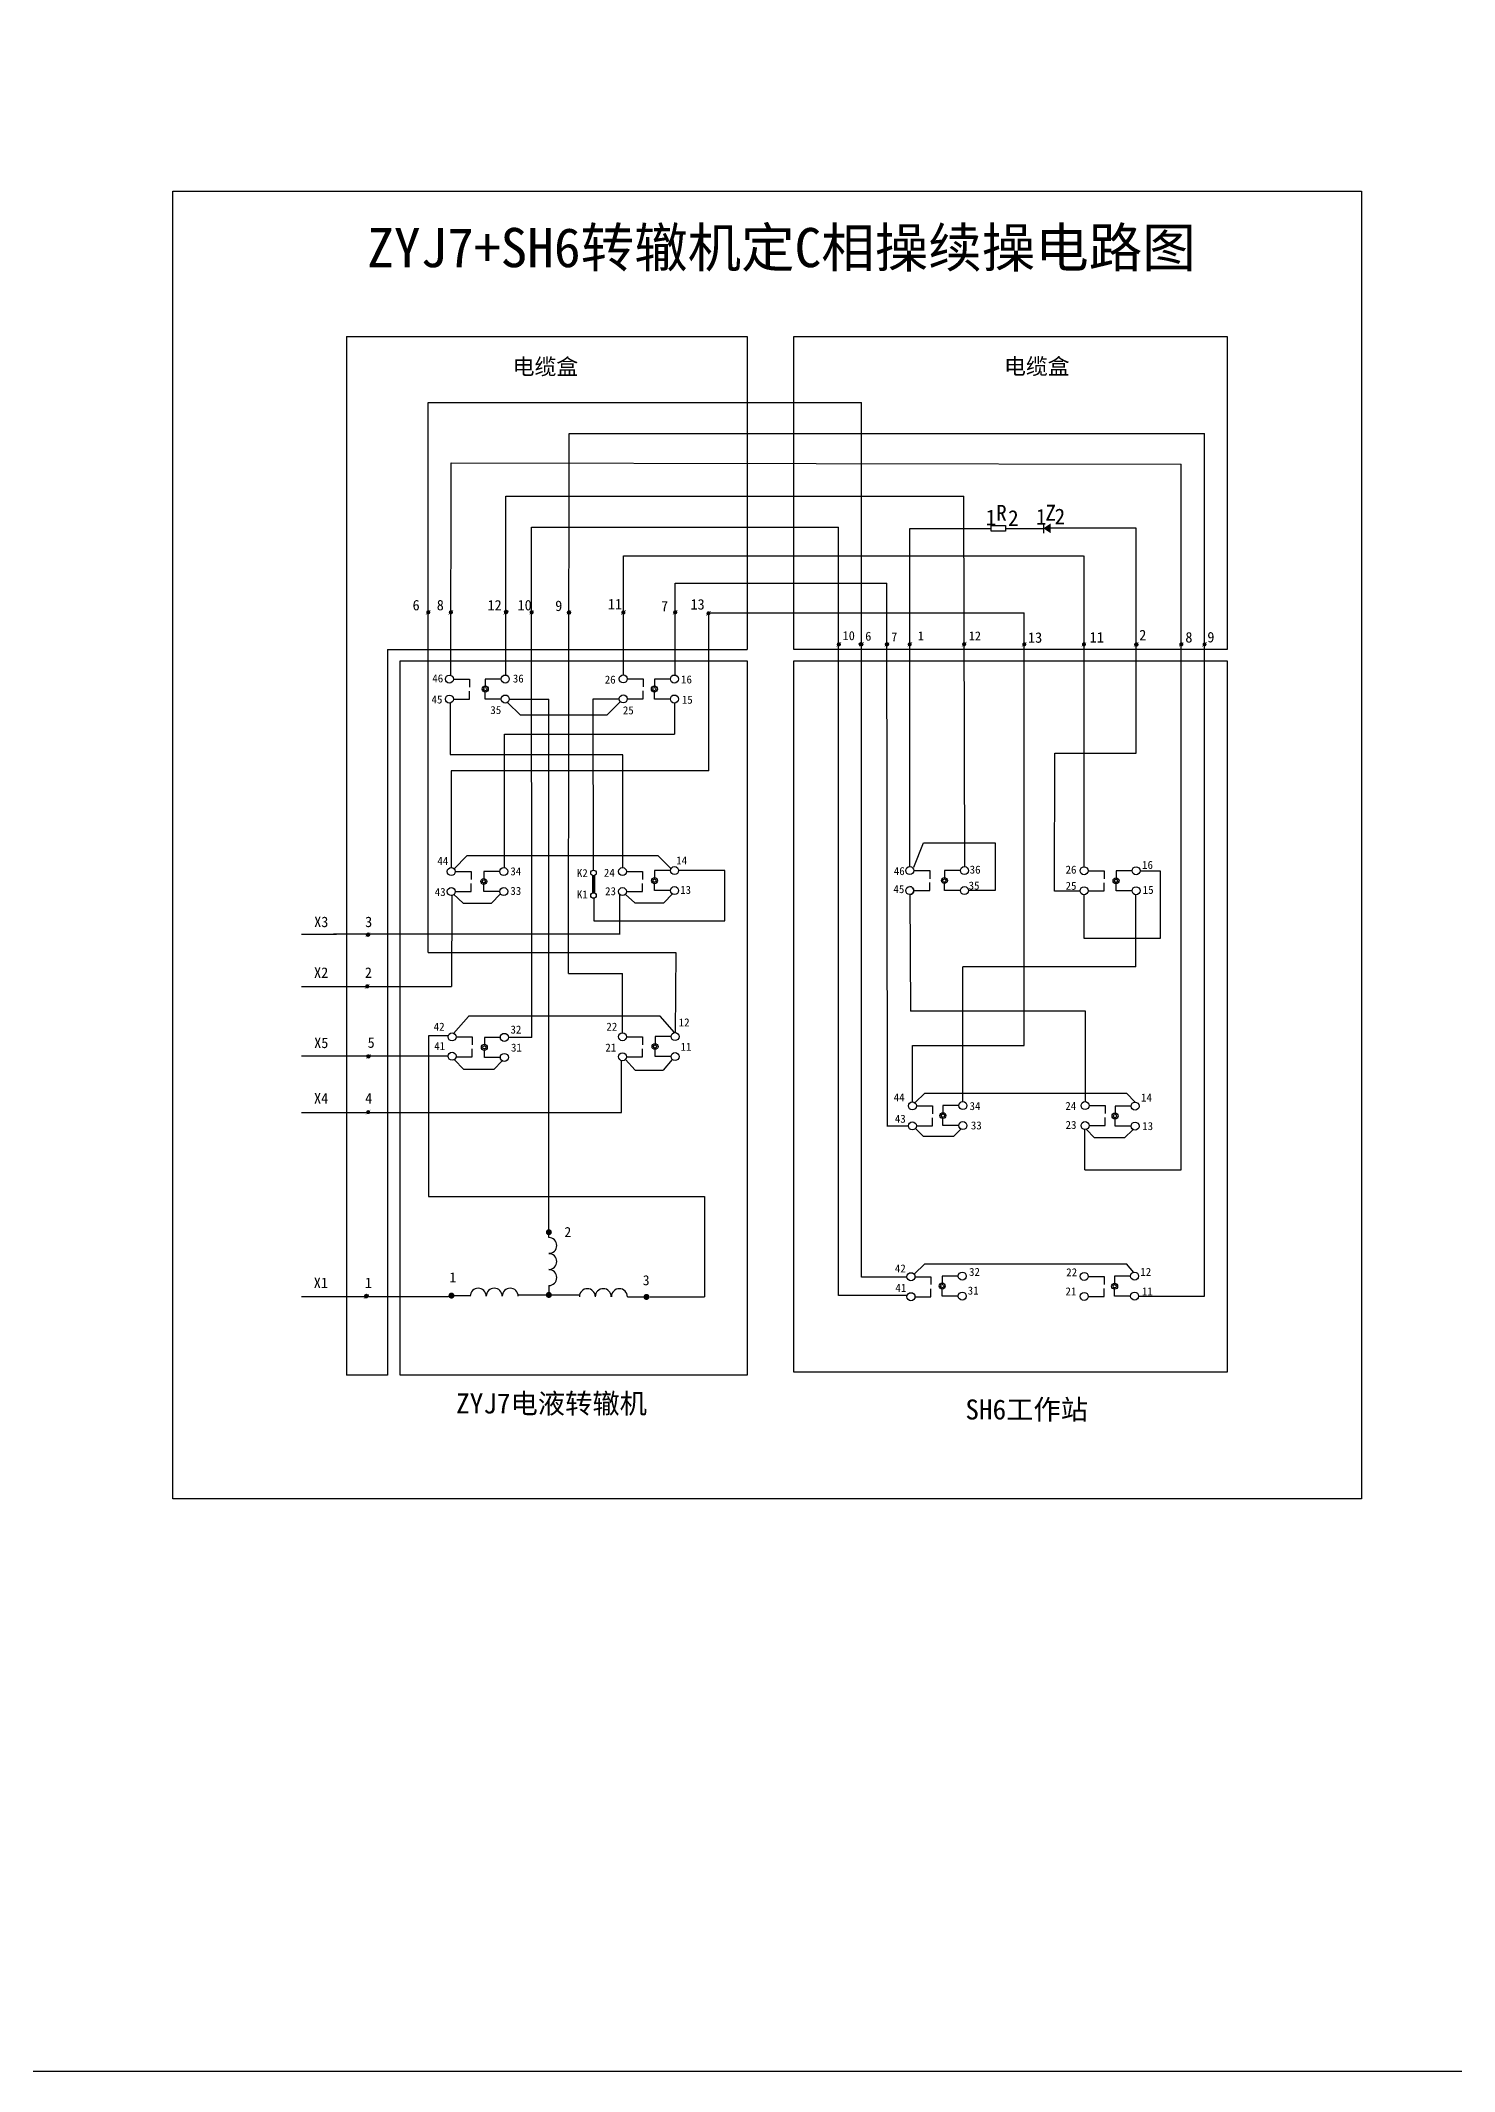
# Model space of a CAD drawing. Header units: millimetres. Extents: x 683 to 10813, y 550 to 4251.
# Drawn here: x 4080 to 5162, y 550 to 2103 of the extents above; entities that cross this region are included whole.
import ezdxf
from ezdxf.enums import TextEntityAlignment as Align

# ---------------------------------------------------------------- set-up
doc = ezdxf.new("R2010")
doc.units = ezdxf.units.MM
doc.styles.add('宋体', font='SimSun.ttf')

# ---------------------------------------------------------------- blocks, each defined once
blk = doc.blocks.new('R')
blk.add_lwpolyline([(8, -1.6), (0, -1.6), (0, 1.6), (8, 1.6)], close=True)

msp = doc.modelspace()

# ---------------------------------------------------------------- hatches: boundary and pattern name
msp.add_hatch(color=256).paths.add_polyline_path([(4847.2, 1729.9), (4852.7, 1733.6), (4852.7, 1726.2)])
msp.add_hatch(color=256).paths.add_polyline_path([(4847.2, 1729.9), (4852.7, 1733.6), (4852.7, 1726.2)])

# ---------------------------------------------------------------- linework, layer by layer
for p, q in [((4314, 1876.5), (4314, 1082.5)), ((4314, 1876.5), (4620.6, 1876.5)), ((4620.6, 1876.5), (4620.6, 1637.3)), ((4376.6, 1826.2), (4708, 1826.2)), ((4484, 1389.4), (4484.5, 1802.3)), ((4484, 1389.4), (4484.5, 1802.3)), ((4484.5, 1802.3), (4970.5, 1802.3)), ((4484.5, 1802.3), (4970.5, 1802.3)), ((4970.5, 1142.8), (4970.5, 1802.3)), ((4393.8, 1617.5), (4394, 1780)), ((4393.8, 1617.5), (4394, 1780)), ((4394, 1780), (4952.7, 1779.1)), ((4394, 1780), (4952.7, 1779.1)), ((4952.7, 1301.2), (4952.7, 1779.1)), ((4952.7, 1239.3), (4952.7, 1779.1)), ((4436, 1617.6), (4436, 1754.4)), ((4436, 1754.4), (4786.3, 1754.4)), ((4787, 1471.3), (4786.3, 1754.4)), ((4787, 1471.3), (4786.3, 1754.4)), ((4455.8, 1340.6), (4455.6, 1730.7)), ((4455.6, 1730.7), (4690.4, 1730.7)), ((4744.9, 1729.9), (4807.3, 1729.9)), ((4745, 1471.2), (4744.9, 1729.9)), ((4745, 1471.2), (4744.9, 1729.9)), ((4818.3, 1729.9), (4821.9, 1729.9)), ((4818.3, 1729.9), (4821.9, 1729.9)), ((4821.9, 1729.9), (4847.1, 1729.9)), ((4821.9, 1729.9), (4847.2, 1729.9)), ((4847.2, 1733.6), (4847.2, 1726.2)), ((4847.2, 1733.6), (4847.2, 1726.2)), ((4918.2, 1730), (4852.7, 1730)), ((4918.2, 1730), (4852.7, 1730)), ((4918.2, 1558.1), (4918.2, 1730)), ((4525.9, 1618), (4525.9, 1708.8)), ((4525.9, 1708.8), (4877.8, 1708.8)), ((4525.9, 1618), (4525.9, 1708.8)), ((4525.9, 1708.8), (4877.8, 1708.8)), ((4878.2, 1708.8), (4878.2, 1471.1)), ((4878.2, 1708.8), (4878.2, 1471.1)), ((4565.4, 1618), (4565.5, 1688)), ((4565.4, 1618), (4565.5, 1687.5)), ((4565.5, 1688), (4727.5, 1687.9)), ((4727.9, 1272.9), (4727.5, 1687.9)), ((4591.2, 1544.5), (4591.2, 1665.2)), ((4592.4, 1665.2), (4832.5, 1665.2)), ((4592.4, 1665.2), (4832.5, 1665.2)), ((4832.5, 1334.5), (4832.5, 1665.2)), ((4345.5, 1637.3), (4345.5, 1082.5)), ((4345.5, 1637.3), (4620.6, 1637.3)), ((4395.9, 1614.6), (4408.1, 1614.6)), ((4395.9, 1614.6), (4408.1, 1614.6)), ((4408.1, 1614.6), (4408.1, 1608.5)), ((4408.1, 1614.6), (4408.1, 1608.5)), ((4408.1, 1599.3), (4408.1, 1605.4)), ((4408.1, 1599.3), (4408.1, 1605.4)), ((4432.4, 1614.7), (4420.2, 1614.7)), ((4420.2, 1614.7), (4420.2, 1608.6)), ((4432.4, 1614.7), (4420.2, 1614.7)), ((4420.2, 1614.7), (4420.2, 1608.6)), ((4420.2, 1599.4), (4420.2, 1605.5)), ((4420.2, 1599.4), (4420.2, 1605.5)), ((4432.4, 1599.4), (4420.2, 1599.4)), ((4432.4, 1599.4), (4420.2, 1599.4)), ((4438.6, 1599.4), (4468.8, 1599.4)), ((4438.6, 1599.4), (4468.8, 1599.4)), ((4468.8, 1194), (4468.8, 1599.4)), ((4468.8, 1194), (4468.8, 1599.4)), ((4528.9, 1614.8), (4541.1, 1614.8)), ((4528.9, 1614.8), (4541.1, 1614.8)), ((4528.9, 1599.5), (4541.1, 1599.5)), ((4528.9, 1599.5), (4541.1, 1599.5)), ((4541.1, 1614.8), (4541.1, 1608.7)), ((4541.1, 1614.8), (4541.1, 1608.7)), ((4541.1, 1599.5), (4541.1, 1605.6)), ((4541.1, 1599.5), (4541.1, 1605.6)), ((4561.8, 1614.7), (4549.6, 1614.7)), ((4549.6, 1614.7), (4549.6, 1608.6)), ((4561.8, 1614.7), (4549.6, 1614.7)), ((4549.6, 1614.7), (4549.6, 1608.6)), ((4549.6, 1599.4), (4549.6, 1605.5)), ((4549.6, 1599.4), (4549.6, 1605.5)), ((4561.8, 1599.4), (4549.6, 1599.4)), ((4561.8, 1599.4), (4549.6, 1599.4)), ((4393.3, 1596.2), (4393.3, 1557.1)), ((4393.3, 1596.2), (4393.3, 1557.1)), ((4395.9, 1599.3), (4408.1, 1599.3)), ((4395.9, 1599.3), (4408.1, 1599.3)), ((4437.6, 1596.6), (4446.9, 1587.3)), ((4437.6, 1596.6), (4446.9, 1587.3)), ((4446.9, 1587.3), (4513.5, 1587.3)), ((4446.9, 1587.3), (4513.5, 1587.3)), ((4522.7, 1599.3), (4502.6, 1599.3)), ((4522.7, 1599.3), (4502.6, 1599.3)), ((4502.6, 1599.3), (4502.7, 1468.5)), ((4523.7, 1597.5), (4513.5, 1587.3)), ((4523.7, 1597.5), (4513.5, 1587.3)), ((4565, 1596.2), (4565, 1572.4)), ((4565, 1596.2), (4565, 1572.4)), ((4434.9, 1470.9), (4434.9, 1572.4)), ((4435, 1572.4), (4565, 1572.4)), ((4393.3, 1557.1), (4525.4, 1557.1)), ((4393.3, 1557.1), (4525.4, 1557.1)), ((4525.5, 1470.9), (4525.5, 1556.6)), ((4525.5, 1470.9), (4525.5, 1556.6)), ((4855.8, 1452.6), (4855.9, 1558.1)), ((4855.9, 1558.1), (4918.2, 1558.1)), ((4591.2, 1544.5), (4394.2, 1544.5)), ((4394.2, 1544.5), (4394.2, 1470.6)), ((4396.3, 1469.6), (4406.2, 1479.4)), ((4396.3, 1469.6), (4406.2, 1479.4)), ((4552.6, 1479.4), (4406.2, 1479.4)), ((4552.6, 1479.4), (4406.2, 1479.4)), ((4562.3, 1469.7), (4552.6, 1479.4)), ((4562.3, 1469.7), (4552.6, 1479.4)), ((4748.1, 1470.7), (4755.4, 1489.5)), ((4755.4, 1489.5), (4810.3, 1489.5)), ((4810.3, 1489.5), (4810.3, 1452.9)), ((4397.3, 1467.5), (4409.5, 1467.5)), ((4397.3, 1467.5), (4409.5, 1467.5)), ((4409.5, 1467.5), (4409.5, 1461.4)), ((4409.5, 1467.5), (4409.5, 1461.4)), ((4431.4, 1467.5), (4419.1, 1467.5)), ((4419.1, 1467.5), (4419.1, 1461.4)), ((4431.4, 1467.5), (4419.1, 1467.5)), ((4419.1, 1467.5), (4419.1, 1461.4)), ((4502.3, 1464.6), (4502.3, 1451)), ((4502.3, 1464.6), (4502.3, 1451)), ((4503, 1464.3), (4503, 1451.3)), ((4503, 1464.3), (4503, 1451.3)), ((4503.7, 1464.5), (4503.7, 1451)), ((4503.7, 1464.5), (4503.7, 1451)), ((4528.3, 1467.5), (4540.5, 1467.5)), ((4528.3, 1467.5), (4540.5, 1467.5)), ((4540.5, 1467.5), (4540.5, 1461.4)), ((4540.5, 1467.5), (4540.5, 1461.4)), ((4549.7, 1468.2), (4549.7, 1462)), ((4562, 1468.2), (4549.7, 1468.2)), ((4549.7, 1468.2), (4549.7, 1462)), ((4562, 1468.2), (4549.7, 1468.2)), ((4603.4, 1468.2), (4568.1, 1468.2)), ((4603.4, 1429.9), (4603.4, 1468.2)), ((4748.1, 1468.2), (4760.3, 1468.2)), ((4748.1, 1468.2), (4760.3, 1468.2)), ((4760.3, 1468.2), (4760.3, 1462)), ((4760.3, 1468.2), (4760.3, 1462)), ((4783.7, 1468.2), (4771.5, 1468.2)), ((4771.5, 1468.2), (4771.5, 1462.1)), ((4783.7, 1468.2), (4771.5, 1468.2)), ((4771.5, 1468.2), (4771.5, 1462.1)), ((4881.4, 1468.1), (4893.6, 1468.1)), ((4881.4, 1468.1), (4893.6, 1468.1)), ((4893.6, 1468.1), (4893.6, 1462)), ((4893.6, 1468.1), (4893.6, 1462)), ((4902.8, 1468.1), (4902.8, 1462)), ((4915.1, 1468.1), (4902.8, 1468.1)), ((4902.8, 1468.1), (4902.8, 1462)), ((4915.1, 1468.1), (4902.8, 1468.1)), ((4921.2, 1468.1), (4936.6, 1468.1)), ((4936.6, 1468.1), (4936.6, 1416.4)), ((4394.6, 1449.2), (4394.3, 1379.7)), ((4396, 1450.3), (4403.4, 1443.2)), ((4397.3, 1452.2), (4409.5, 1452.2)), ((4397.3, 1452.2), (4409.5, 1452.2)), ((4409.5, 1452.2), (4409.5, 1458.3)), ((4409.5, 1452.2), (4409.5, 1458.3)), ((4419.1, 1452.2), (4419.1, 1458.4)), ((4431.4, 1452.2), (4419.1, 1452.2)), ((4431.6, 1450.3), (4424.9, 1443.2)), ((4503.2, 1447.1), (4503.2, 1429.9)), ((4503.2, 1447.1), (4503.2, 1429.9)), ((4523, 1449.4), (4523, 1419.4)), ((4523, 1449.4), (4523, 1419.4)), ((4527.5, 1449.9), (4534.6, 1443.6)), ((4527.5, 1449.9), (4534.6, 1443.6)), ((4528.3, 1452.2), (4540.5, 1452.2)), ((4528.3, 1452.2), (4540.5, 1452.2)), ((4540.5, 1452.2), (4540.5, 1458.3)), ((4540.5, 1452.2), (4540.5, 1458.3)), ((4549.7, 1452.9), (4549.7, 1459)), ((4549.7, 1452.9), (4549.7, 1459)), ((4562, 1452.9), (4549.7, 1452.9)), ((4562, 1452.9), (4549.7, 1452.9)), ((4563.5, 1450.4), (4556.8, 1443.6)), ((4563.5, 1450.4), (4556.8, 1443.6)), ((4745, 1449.7), (4745.4, 1360.8)), ((4748.1, 1452.9), (4760.3, 1452.9)), ((4748.1, 1452.9), (4760.3, 1452.9)), ((4760.3, 1452.9), (4760.3, 1459)), ((4760.3, 1452.9), (4760.3, 1459)), ((4771.5, 1452.9), (4771.5, 1459)), ((4771.5, 1452.9), (4771.5, 1459)), ((4783.7, 1452.9), (4771.5, 1452.9)), ((4783.7, 1452.9), (4771.5, 1452.9)), ((4810.3, 1452.9), (4789.8, 1452.9)), ((4875.2, 1452.6), (4855.7, 1452.6)), ((4855.7, 1452.6), (4855.7, 1452.6)), ((4875.2, 1452.6), (4855.7, 1452.6)), ((4855.7, 1452.6), (4855.7, 1452.6)), ((4878.3, 1416.4), (4878.3, 1449.7)), ((4881.4, 1452.8), (4893.6, 1452.8)), ((4881.4, 1452.8), (4893.6, 1452.8)), ((4893.6, 1452.8), (4893.6, 1458.9)), ((4893.6, 1452.8), (4893.6, 1458.9)), ((4902.8, 1452.8), (4902.8, 1458.9)), ((4902.8, 1452.8), (4902.8, 1458.9)), ((4915.1, 1452.8), (4902.8, 1452.8)), ((4915.1, 1452.8), (4902.8, 1452.8)), ((4917.8, 1434.5), (4917.8, 1449.6)), ((4917.8, 1394.7), (4917.8, 1449.6)), ((4403.4, 1443.2), (4424.9, 1443.2)), ((4503.2, 1429.9), (4603.4, 1429.9)), ((4534.6, 1443.6), (4556.8, 1443.6)), ((4534.6, 1443.6), (4556.8, 1443.6)), ((4279.7, 1419.5), (4306.4, 1419.5)), ((4279.7, 1419.5), (4306.4, 1419.5)), ((4523.2, 1419.5), (4304, 1419.5)), ((4523.2, 1419.5), (4304, 1419.5)), ((4936.6, 1416.4), (4878.3, 1416.4)), ((4483.9, 1389.4), (4525.3, 1389.4)), ((4483.9, 1389.4), (4525.3, 1389.4)), ((4525.2, 1344.2), (4525.2, 1389.4)), ((4525.2, 1344.2), (4525.2, 1389.4)), ((4917.8, 1394.7), (4785.6, 1394.7)), ((4785.6, 1333.6), (4785.6, 1394.7)), ((4785.6, 1291.6), (4785.6, 1394.7)), ((4785.6, 1333.6), (4785.6, 1383.2)), ((4917.8, 1394.7), (4790.7, 1394.7)), ((4279.7, 1379.7), (4394.3, 1379.7)), ((4396, 1343.6), (4407.5, 1356.7)), ((4554.1, 1356.9), (4407.5, 1356.9)), ((4565, 1344.4), (4554.1, 1356.9)), ((4879.3, 1360.8), (4745.4, 1360.8)), ((4879.2, 1360.8), (4879.1, 1291.5)), ((4392.1, 1341.8), (4376.8, 1341.8)), ((4397.9, 1341), (4410.1, 1341)), ((4397.9, 1341), (4410.1, 1341)), ((4410.1, 1341), (4410.1, 1334.9)), ((4410.1, 1341), (4410.1, 1334.9)), ((4431.8, 1340.7), (4419.5, 1340.7)), ((4419.5, 1340.7), (4419.5, 1334.6)), ((4528.3, 1341.2), (4540.5, 1341.2)), ((4528.3, 1341.2), (4540.5, 1341.2)), ((4540.5, 1341.2), (4540.5, 1335)), ((4540.5, 1341.2), (4540.5, 1335)), ((4550.1, 1341.3), (4550.1, 1335.2)), ((4562.3, 1341.3), (4550.1, 1341.3)), ((4550.1, 1341.3), (4550.1, 1335.2)), ((4562.3, 1341.3), (4550.1, 1341.3)), ((4391.8, 1326.3), (4279.7, 1326.4)), ((4396.5, 1323.7), (4403.7, 1316.2)), ((4397.9, 1325.7), (4410.1, 1325.7)), ((4397.9, 1325.7), (4410.1, 1325.7)), ((4410.1, 1325.7), (4410.1, 1331.8)), ((4410.1, 1325.7), (4410.1, 1331.8)), ((4419.5, 1325.4), (4419.5, 1331.5)), ((4431.8, 1325.4), (4419.5, 1325.4)), ((4433.2, 1322.8), (4426.7, 1316.2)), ((4524.4, 1283.3), (4524.4, 1323)), ((4524.4, 1283.3), (4524.4, 1323)), ((4527.4, 1323.7), (4534.9, 1315.5)), ((4527.4, 1323.7), (4534.9, 1315.5)), ((4528.3, 1325.9), (4540.5, 1325.9)), ((4528.3, 1325.9), (4540.5, 1325.9)), ((4540.5, 1325.9), (4540.5, 1332)), ((4540.5, 1325.9), (4540.5, 1332)), ((4550.1, 1326), (4550.1, 1332.2)), ((4550.1, 1326), (4550.1, 1332.2)), ((4562.3, 1326), (4550.1, 1326)), ((4562.3, 1326), (4550.1, 1326)), ((4563.3, 1323.8), (4556.4, 1315.5)), ((4563.3, 1323.8), (4556.4, 1315.5)), ((4747, 1291.4), (4747, 1334.5)), ((4747, 1334.5), (4832.5, 1334.5)), ((4426.7, 1316.2), (4403.7, 1316.2)), ((4534.9, 1315.5), (4556.4, 1315.5)), ((4534.9, 1315.5), (4556.4, 1315.5)), ((4747, 1291.4), (4747, 1309.5)), ((4749, 1290.9), (4756.5, 1298)), ((4749, 1290.9), (4756.5, 1298)), ((4756.5, 1298), (4910.8, 1298)), ((4756.5, 1298), (4910.8, 1298)), ((4917.3, 1291.2), (4910.8, 1298)), ((4917.3, 1291.2), (4910.8, 1298)), ((4279.7, 1283.3), (4524.4, 1283.3)), ((4279.7, 1283.3), (4524.4, 1283.3)), ((4750.1, 1288.3), (4762.3, 1288.3)), ((4750.1, 1288.3), (4762.3, 1288.3)), ((4762.3, 1288.3), (4762.3, 1282.2)), ((4762.3, 1288.3), (4762.3, 1282.2)), ((4762.3, 1273), (4762.3, 1279.2)), ((4762.3, 1273), (4762.3, 1279.2)), ((4782.6, 1288.5), (4770.3, 1288.5)), ((4770.3, 1288.5), (4770.3, 1282.4)), ((4782.6, 1288.5), (4770.3, 1288.5)), ((4770.3, 1288.5), (4770.3, 1282.4)), ((4770.3, 1273.2), (4770.3, 1279.3)), ((4770.3, 1273.2), (4770.3, 1279.3)), ((4882.1, 1288.5), (4894.4, 1288.5)), ((4882.1, 1288.5), (4894.4, 1288.5)), ((4894.4, 1288.5), (4894.4, 1282.4)), ((4894.4, 1288.5), (4894.4, 1282.4)), ((4894.4, 1273.2), (4894.4, 1279.3)), ((4894.4, 1273.2), (4894.4, 1279.3)), ((4902, 1288.1), (4902, 1282)), ((4914.3, 1288.1), (4902, 1288.1)), ((4902, 1288.1), (4902, 1282)), ((4914.3, 1288.1), (4902, 1288.1)), ((4902, 1272.8), (4902, 1278.9)), ((4902, 1272.8), (4902, 1278.9)), ((4744, 1272.9), (4727.5, 1272.9)), ((4744, 1272.9), (4727.5, 1272.9)), ((4749.3, 1271), (4755.4, 1264.9)), ((4749.3, 1271), (4755.4, 1264.9)), ((4750.1, 1273), (4762.3, 1273)), ((4750.1, 1273), (4762.3, 1273)), ((4778.4, 1264.9), (4755.4, 1264.9)), ((4778.4, 1264.9), (4755.4, 1264.9)), ((4782.6, 1273.2), (4770.3, 1273.2)), ((4782.6, 1273.2), (4770.3, 1273.2)), ((4784, 1270.6), (4778.4, 1264.9)), ((4784, 1270.6), (4778.4, 1264.9)), ((4879, 1259.1), (4879, 1270.2)), ((4879, 1239.3), (4879, 1270.2)), ((4879.9, 1270.5), (4886.2, 1263.8)), ((4879.9, 1270.5), (4886.2, 1263.8)), ((4882.1, 1273.2), (4894.4, 1273.2)), ((4882.1, 1273.2), (4894.4, 1273.2)), ((4909.2, 1263.8), (4886.2, 1263.8)), ((4909.2, 1263.8), (4886.2, 1263.8)), ((4914.3, 1272.8), (4902, 1272.8)), ((4914.3, 1272.8), (4902, 1272.8)), ((4915.5, 1270.1), (4909.2, 1263.8)), ((4915.5, 1270.1), (4909.2, 1263.8)), ((4909.2, 1263.8), (4909.2, 1263.8)), ((4909.2, 1263.8), (4909.2, 1263.8)), ((4879, 1239.3), (4952.7, 1239.3)), ((4588, 1210.8), (4588, 1142.4)), ((4468.8, 1187.6), (4468.8, 1189.5)), ((4468.8, 1187.6), (4468.8, 1189.5)), ((4748.3, 1159.7), (4756.5, 1167.4)), ((4748.3, 1159.7), (4756.5, 1167.4)), ((4756.5, 1167.4), (4910.8, 1167.4)), ((4756.5, 1167.4), (4910.8, 1167.4)), ((4916.5, 1161), (4910.8, 1167.4)), ((4916.5, 1161), (4910.8, 1167.4)), ((4468.8, 1150.9), (4468.8, 1145.4)), ((4468.8, 1150.9), (4468.8, 1145.4)), ((4742.9, 1157.4), (4708, 1157.4)), ((4748.9, 1157.7), (4761.2, 1157.7)), ((4761.2, 1157.7), (4761.2, 1151.6)), ((4782, 1158.1), (4769.8, 1158.1)), ((4769.8, 1158.1), (4769.8, 1152)), ((4782, 1158.1), (4769.8, 1158.1)), ((4769.8, 1158.1), (4769.8, 1152)), ((4881.5, 1157.9), (4893.7, 1157.9)), ((4881.5, 1157.9), (4893.7, 1157.9)), ((4893.7, 1157.9), (4893.7, 1151.8)), ((4893.7, 1157.9), (4893.7, 1151.8)), ((4901.7, 1158.1), (4901.7, 1151.9)), ((4914, 1158.1), (4901.7, 1158.1)), ((4901.7, 1158.1), (4901.7, 1151.9)), ((4914, 1158.1), (4901.7, 1158.1)), ((4279.7, 1142.6), (4392.2, 1142.6)), ((4279.7, 1142.6), (4392.2, 1142.6)), ((4408.4, 1143), (4396.1, 1143)), ((4408.4, 1143), (4396.1, 1143)), ((4445.5, 1143.7), (4492.6, 1143.8)), ((4528.9, 1142.4), (4541.3, 1142.4)), ((4546.1, 1142.4), (4588, 1142.4)), ((4743.2, 1143.2), (4690.4, 1143.2)), ((4743.2, 1143.2), (4743.2, 1143.2)), ((4743.2, 1143.2), (4743.2, 1143.2)), ((4748.9, 1142.4), (4761.2, 1142.4)), ((4761.2, 1142.4), (4761.2, 1148.5)), ((4769.8, 1142.8), (4769.8, 1148.9)), ((4769.8, 1142.8), (4769.8, 1148.9)), ((4782, 1142.8), (4769.8, 1142.8)), ((4782, 1142.8), (4769.8, 1142.8)), ((4878.2, 1139.7), (4878.2, 1139.5)), ((4878.2, 1139.7), (4878.2, 1139.5)), ((4881.5, 1142.6), (4893.7, 1142.6)), ((4881.5, 1142.6), (4893.7, 1142.6)), ((4893.7, 1142.6), (4893.7, 1148.7)), ((4893.7, 1142.6), (4893.7, 1148.7)), ((4901.7, 1142.8), (4901.7, 1148.9)), ((4901.7, 1142.8), (4901.7, 1148.9)), ((4914, 1142.8), (4901.7, 1142.8)), ((4914, 1142.8), (4901.7, 1142.8)), ((4920.1, 1142.8), (4970.5, 1142.8)), ((4345.5, 1082.5), (4314, 1082.5)), ((4345.5, 1082.5), (4314, 1082.5))]:
    msp.add_line(p, q)
at = {"color": 1}
for p, q in [((4376.6, 1405.7), (4376.6, 1826.2)), ((4376.6, 1826.2), (4708, 1826.2)), ((4708, 1157.4), (4708, 1826.2)), ((4455.8, 1340.6), (4455.6, 1730.7)), ((4455.6, 1730.7), (4690.4, 1730.7)), ((4690.4, 1143.2), (4690.4, 1730.7)), ((4376.6, 1405.7), (4566.1, 1405.7)), ((4566.1, 1405.7), (4565.4, 1344.4)), ((4396, 1343.6), (4407.5, 1356.7)), ((4554.1, 1356.9), (4407.5, 1356.9)), ((4565, 1344.4), (4554.1, 1356.9)), ((4392.1, 1341.8), (4376.8, 1341.8)), ((4376.8, 1341.8), (4376.8, 1219)), ((4431.8, 1340.7), (4419.5, 1340.7)), ((4419.5, 1340.7), (4419.5, 1334.6)), ((4455.8, 1340.6), (4438, 1340.6)), ((4391.8, 1326.3), (4279.7, 1326.4)), ((4396.5, 1323.7), (4403.7, 1316.2)), ((4419.5, 1325.4), (4419.5, 1331.5)), ((4431.8, 1325.4), (4419.5, 1325.4)), ((4433.2, 1322.8), (4426.7, 1316.2)), ((4426.7, 1316.2), (4403.7, 1316.2)), ((4376.8, 1219), (4588, 1219)), ((4588, 1219), (4588, 1142.4)), ((4742.9, 1157.4), (4708, 1157.4)), ((4748.9, 1157.7), (4761.2, 1157.7)), ((4761.2, 1157.7), (4761.2, 1151.6)), ((4469, 1143.7), (4492.6, 1143.8)), ((4528.9, 1142.4), (4541.3, 1142.4)), ((4546.1, 1142.4), (4588, 1142.4)), ((4743.2, 1143.2), (4690.4, 1143.2)), ((4748.9, 1142.4), (4761.2, 1142.4)), ((4761.2, 1142.4), (4761.2, 1148.5))]:
    msp.add_line(p, q, dxfattribs=at)
for points in [[(2953.4, 4250.5), (7369.9, 4250.5), (7369.9, 550), (2953.4, 550)], [(4656.3, 1876.5), (4987.7, 1876.5), (4987.7, 1637.3), (4656.4, 1637.3)], [(4355, 1628.6), (4620.6, 1628.6), (4620.6, 1082.5), (4355, 1082.5)], [(4656.4, 1628.6), (4987.8, 1628.6), (4987.8, 1084.6), (4656.4, 1084.6)]]:
    msp.add_lwpolyline(points, close=True)
at = {"color": 2, "linetype": 'ByBlock'}
msp.add_lwpolyline([(4181.3, 1987.8), (5090.6, 1987.8), (5090.6, 987.8), (4181.3, 987.8)], close=True, dxfattribs=at)
at = {"const_width": 0.292}
for points in [[(4376.6, 1665.7), (4374.8, 1663.9)], [(4376.6, 1665.7), (4374.8, 1663.9)], [(4376.6, 1665.7), (4378.4, 1667.5)], [(4376.6, 1665.7), (4378.4, 1667.5)], [(4393.9, 1665.7), (4392.1, 1663.9)], [(4393.9, 1665.7), (4392.1, 1663.9)], [(4393.9, 1665.7), (4395.7, 1667.5)], [(4393.9, 1665.7), (4395.7, 1667.5)], [(4436, 1665.7), (4434.2, 1663.9)], [(4436, 1665.7), (4434.2, 1663.9)], [(4436, 1665.7), (4437.8, 1667.5)], [(4436, 1665.7), (4437.8, 1667.5)], [(4455.7, 1665.7), (4453.9, 1663.9)], [(4455.7, 1665.7), (4453.9, 1663.9)], [(4455.7, 1665.7), (4457.5, 1667.5)], [(4455.7, 1665.7), (4457.5, 1667.5)], [(4484.3, 1665.7), (4482.5, 1663.9)], [(4484.3, 1665.7), (4482.5, 1663.9)], [(4484.3, 1665.7), (4486.1, 1667.5)], [(4484.3, 1665.7), (4486.1, 1667.5)], [(4525.9, 1665.6), (4524.1, 1663.8)], [(4525.9, 1665.6), (4524.1, 1663.8)], [(4525.9, 1665.6), (4527.7, 1667.4)], [(4525.9, 1665.6), (4527.7, 1667.4)], [(4565.5, 1665.7), (4563.7, 1663.9)], [(4565.5, 1665.7), (4563.7, 1663.9)], [(4565.5, 1665.7), (4567.3, 1667.5)], [(4565.5, 1665.7), (4567.3, 1667.5)], [(4591, 1664.9), (4589.2, 1663.1)], [(4591, 1664.9), (4589.2, 1663.1)], [(4591, 1664.9), (4592.8, 1666.7)], [(4591, 1664.9), (4592.8, 1666.7)], [(4690.7, 1641.2), (4688.9, 1639.5)], [(4690.7, 1641.2), (4688.9, 1639.5)], [(4690.7, 1641.2), (4692.5, 1643)], [(4690.7, 1641.2), (4692.5, 1643)], [(4708, 1641.2), (4706.2, 1639.5)], [(4708, 1641.2), (4706.2, 1639.5)], [(4708, 1641.2), (4709.8, 1643)], [(4708, 1641.2), (4709.8, 1643)], [(4727.5, 1641.2), (4725.7, 1639.5)], [(4727.5, 1641.2), (4725.7, 1639.5)], [(4727.5, 1641.2), (4729.3, 1643)], [(4727.5, 1641.2), (4729.3, 1643)], [(4745, 1641.2), (4743.2, 1639.5)], [(4745, 1641.2), (4743.2, 1639.5)], [(4745, 1641.2), (4746.8, 1643)], [(4745, 1641.2), (4746.8, 1643)], [(4786.6, 1641.3), (4784.8, 1639.5)], [(4786.6, 1641.3), (4784.8, 1639.5)], [(4786.6, 1641.3), (4788.4, 1643.1)], [(4786.6, 1641.3), (4788.4, 1643.1)], [(4832.5, 1641.2), (4830.7, 1639.5)], [(4832.5, 1641.2), (4830.7, 1639.5)], [(4832.5, 1641.2), (4834.3, 1643)], [(4832.5, 1641.2), (4834.3, 1643)], [(4878.2, 1641.2), (4876.4, 1639.5)], [(4878.2, 1641.2), (4876.4, 1639.5)], [(4878.2, 1641.2), (4880, 1643)], [(4878.2, 1641.2), (4880, 1643)], [(4918.2, 1641.2), (4916.4, 1639.5)], [(4918.2, 1641.2), (4916.4, 1639.5)], [(4918.2, 1641.2), (4920, 1643)], [(4918.2, 1641.2), (4920, 1643)], [(4952.7, 1641.2), (4950.9, 1639.5)], [(4952.7, 1641.2), (4950.9, 1639.5)], [(4952.7, 1641.2), (4954.5, 1643)], [(4952.7, 1641.2), (4954.5, 1643)], [(4970.5, 1641.2), (4968.7, 1639.5)], [(4970.5, 1641.2), (4968.7, 1639.5)], [(4970.5, 1641.2), (4972.2, 1643)], [(4970.5, 1641.2), (4972.2, 1643)], [(4330.6, 1419.3), (4328.8, 1417.6)], [(4330.6, 1419.3), (4328.8, 1417.6)], [(4330.6, 1419.3), (4332.4, 1421.1)], [(4330.6, 1419.3), (4332.4, 1421.1)], [(4329.9, 1379.7), (4328.1, 1377.9)], [(4329.9, 1379.7), (4328.1, 1377.9)], [(4329.9, 1379.7), (4331.7, 1381.5)], [(4329.9, 1379.7), (4331.7, 1381.5)], [(4330.8, 1326.1), (4329, 1324.4)], [(4330.8, 1326.1), (4329, 1324.4)], [(4330.8, 1326.1), (4332.6, 1327.9)], [(4330.8, 1326.1), (4332.6, 1327.9)], [(4330.6, 1283.5), (4328.8, 1281.7)], [(4330.6, 1283.5), (4328.8, 1281.7)], [(4330.6, 1283.5), (4332.4, 1285.3)], [(4330.6, 1283.5), (4332.4, 1285.3)], [(4329.1, 1142.6), (4327.3, 1140.8)], [(4329.1, 1142.6), (4327.3, 1140.8)], [(4329.1, 1142.6), (4330.9, 1144.4)], [(4329.1, 1142.6), (4330.9, 1144.4)]]:
    msp.add_lwpolyline(points, dxfattribs=at)
for points, const_width in [([(4375.8, 1665.7, 1), (4377.4, 1665.7, 1)], 1.56), ([(4375.8, 1665.7, 1), (4377.4, 1665.7, 1)], 1.56), ([(4393.1, 1665.7, 1), (4394.7, 1665.7, 1)], 1.56), ([(4393.1, 1665.7, 1), (4394.7, 1665.7, 1)], 1.56), ([(4435.2, 1665.7, 1), (4436.8, 1665.7, 1)], 1.56), ([(4435.2, 1665.7, 1), (4436.8, 1665.7, 1)], 1.56), ([(4454.9, 1665.7, 1), (4456.5, 1665.7, 1)], 1.56), ([(4454.9, 1665.7, 1), (4456.5, 1665.7, 1)], 1.56), ([(4483.5, 1665.7, 1), (4485.1, 1665.7, 1)], 1.56), ([(4483.5, 1665.7, 1), (4485.1, 1665.7, 1)], 1.56), ([(4525.1, 1665.6, 1), (4526.7, 1665.6, 1)], 1.56), ([(4525.1, 1665.6, 1), (4526.7, 1665.6, 1)], 1.56), ([(4564.7, 1665.7, 1), (4566.3, 1665.7, 1)], 1.56), ([(4564.7, 1665.7, 1), (4566.3, 1665.7, 1)], 1.56), ([(4590.2, 1664.9, 1), (4591.7, 1664.9, 1)], 1.56), ([(4590.2, 1664.9, 1), (4591.7, 1664.9, 1)], 1.56), ([(4689.9, 1641.2, 1), (4691.5, 1641.2, 1)], 1.56), ([(4689.9, 1641.2, 1), (4691.5, 1641.2, 1)], 1.56), ([(4707.2, 1641.2, 1), (4708.8, 1641.2, 1)], 1.56), ([(4707.2, 1641.2, 1), (4708.8, 1641.2, 1)], 1.56), ([(4726.7, 1641.2, 1), (4728.3, 1641.2, 1)], 1.56), ([(4726.7, 1641.2, 1), (4728.3, 1641.2, 1)], 1.56), ([(4744.2, 1641.2, 1), (4745.7, 1641.2, 1)], 1.56), ([(4744.2, 1641.2, 1), (4745.7, 1641.2, 1)], 1.56), ([(4785.8, 1641.3, 1), (4787.4, 1641.3, 1)], 1.56), ([(4785.8, 1641.3, 1), (4787.4, 1641.3, 1)], 1.56), ([(4831.8, 1641.2, 1), (4833.3, 1641.2, 1)], 1.56), ([(4831.8, 1641.2, 1), (4833.3, 1641.2, 1)], 1.56), ([(4877.4, 1641.2, 1), (4879, 1641.2, 1)], 1.56), ([(4877.4, 1641.2, 1), (4879, 1641.2, 1)], 1.56), ([(4917.4, 1641.2, 1), (4918.9, 1641.2, 1)], 1.56), ([(4917.4, 1641.2, 1), (4918.9, 1641.2, 1)], 1.56), ([(4951.9, 1641.2, 1), (4953.5, 1641.2, 1)], 1.56), ([(4951.9, 1641.2, 1), (4953.5, 1641.2, 1)], 1.56), ([(4969.7, 1641.2, 1), (4971.2, 1641.2, 1)], 1.56), ([(4969.7, 1641.2, 1), (4971.2, 1641.2, 1)], 1.56), ([(4329.8, 1419.3, 1), (4331.4, 1419.3, 1)], 1.56), ([(4329.8, 1419.3, 1), (4331.4, 1419.3, 1)], 1.56), ([(4329.1, 1379.7, 1), (4330.7, 1379.7, 1)], 1.56), ([(4329.1, 1379.7, 1), (4330.7, 1379.7, 1)], 1.56), ([(4330, 1326.1, 1), (4331.6, 1326.1, 1)], 1.56), ([(4330, 1326.1, 1), (4331.6, 1326.1, 1)], 1.56), ([(4329.9, 1283.5, 1), (4331.4, 1283.5, 1)], 1.56), ([(4329.9, 1283.5, 1), (4331.4, 1283.5, 1)], 1.56), ([(4467.7, 1191.7, 1), (4470, 1191.7, 1)], 2.29), ([(4467.7, 1191.7, 1), (4470, 1191.7, 1)], 2.29), ([(4328.3, 1142.6, 1), (4329.9, 1142.6, 1)], 1.56), ([(4328.3, 1142.6, 1), (4329.9, 1142.6, 1)], 1.56), ([(4393.2, 1143.2, 1), (4395.5, 1143.2, 1)], 2.29), ([(4393.2, 1143.2, 1), (4395.5, 1143.2, 1)], 2.29), ([(4467.7, 1143.7, 1), (4470, 1143.7, 1)], 2.29), ([(4467.7, 1143.7, 1), (4470, 1143.7, 1)], 2.29), ([(4542.4, 1142.2, 1), (4544.7, 1142.2, 1)], 2.29), ([(4542.4, 1142.2, 1), (4544.7, 1142.2, 1)], 2.29)]:
    msp.add_lwpolyline(points, format="xyb", close=True, dxfattribs=dict(const_width=const_width))
for centre, radius in [((4436.2, 1666), 1.22), ((4436.2, 1666), 1.22), ((4484.3, 1665.5), 1.22), ((4484.3, 1665.5), 1.22), ((4707.6, 1641.3), 1.22), ((4707.6, 1641.3), 1.22), ((4727.5, 1641.3), 1.22), ((4727.5, 1641.3), 1.22), ((4918.3, 1641), 1.22), ((4918.3, 1641), 1.22), ((4392.8, 1614.6), 3.06), ((4392.8, 1614.6), 3.06), ((4435.5, 1614.7), 3.06), ((4435.5, 1614.7), 3.06), ((4525.8, 1614.8), 3.06), ((4525.8, 1614.8), 3.06), ((4564.9, 1614.7), 3.06), ((4564.9, 1614.7), 3.06), ((4392.8, 1599.3), 3.06), ((4392.8, 1599.3), 3.06), ((4420.2, 1607), 2.29), ((4420.2, 1607), 2.29), ((4420.2, 1607), 1.22), ((4420.2, 1607), 1.22), ((4435.5, 1599.4), 3.06), ((4435.5, 1599.4), 3.06), ((4525.8, 1599.5), 3.06), ((4525.8, 1599.5), 3.06), ((4549.6, 1607), 2.29), ((4549.6, 1607), 2.29), ((4549.6, 1607), 1.22), ((4549.6, 1607), 1.22), ((4564.9, 1599.4), 3.06), ((4564.9, 1599.4), 3.06), ((4394.2, 1467.5), 3.06), ((4394.2, 1467.5), 3.06), ((4419.1, 1459.9), 2.29), ((4419.1, 1459.9), 2.29), ((4419.1, 1459.9), 1.22), ((4419.1, 1459.9), 1.22), ((4434.4, 1467.5), 3.06), ((4434.4, 1467.5), 3.06), ((4503, 1466.4), 2.12), ((4503, 1466.4), 2.12), ((4525.2, 1467.5), 3.06), ((4525.2, 1467.5), 3.06), ((4549.7, 1460.5), 2.29), ((4549.7, 1460.5), 2.29), ((4549.7, 1460.5), 1.22), ((4549.7, 1460.5), 1.22), ((4565, 1468.2), 3.06), ((4565, 1468.2), 3.06), ((4745, 1468.2), 3.06), ((4745, 1468.2), 3.06), ((4771.5, 1460.6), 2.29), ((4771.5, 1460.6), 2.29), ((4771.5, 1460.6), 1.22), ((4771.5, 1460.6), 1.22), ((4786.8, 1468.2), 3.06), ((4786.8, 1468.2), 3.06), ((4878.3, 1468.1), 3.06), ((4878.3, 1468.1), 3.06), ((4902.8, 1460.4), 2.29), ((4902.8, 1460.4), 2.29), ((4902.8, 1460.4), 1.22), ((4902.8, 1460.4), 1.22), ((4918.1, 1468.1), 3.06), ((4918.1, 1468.1), 3.06), ((4394.2, 1452.2), 3.06), ((4394.2, 1452.2), 3.06), ((4434.4, 1452.2), 3.06), ((4434.4, 1452.2), 3.06), ((4503, 1449.2), 2.12), ((4503, 1449.2), 2.12), ((4525.2, 1452.2), 3.06), ((4525.2, 1452.2), 3.06), ((4565, 1452.9), 3.06), ((4565, 1452.9), 3.06), ((4745, 1452.9), 3.06), ((4786.8, 1452.9), 3.06), ((4786.8, 1452.9), 3.06), ((4878.3, 1452.8), 3.06), ((4878.3, 1452.8), 3.06), ((4918.1, 1452.8), 3.06), ((4918.1, 1452.8), 3.06), ((4330.5, 1419.1), 1.22), ((4330.5, 1419.1), 1.22), ((4394.8, 1341), 3.06), ((4394.8, 1341), 3.06), ((4434.8, 1340.7), 3.06), ((4434.8, 1340.7), 3.06), ((4525.2, 1341.2), 3.06), ((4525.2, 1341.2), 3.06), ((4550.1, 1333.7), 2.29), ((4550.1, 1333.7), 2.29), ((4565.4, 1341.3), 3.06), ((4565.4, 1341.3), 3.06), ((4330.9, 1326.2), 1.22), ((4330.9, 1326.2), 1.22), ((4394.8, 1326.3), 3.06), ((4394.8, 1326.3), 3.06), ((4419.5, 1333.1), 2.29), ((4419.5, 1333.1), 2.29), ((4419.5, 1333.1), 1.22), ((4419.5, 1333.1), 1.22), ((4434.8, 1325.4), 3.06), ((4434.8, 1325.4), 3.06), ((4525.2, 1325.9), 3.06), ((4525.2, 1325.9), 3.06), ((4550.1, 1333.7), 1.22), ((4550.1, 1333.7), 1.22), ((4565.4, 1326), 3.06), ((4565.4, 1326), 3.06), ((4747, 1288.3), 3.06), ((4747, 1288.3), 3.06), ((4785.6, 1288.5), 3.06), ((4785.6, 1288.5), 3.06), ((4879.1, 1288.5), 3.06), ((4879.1, 1288.5), 3.06), ((4917.3, 1288.1), 3.06), ((4917.3, 1288.1), 3.06), ((4747, 1273), 3.06), ((4747, 1273), 3.06), ((4770.3, 1280.9), 2.29), ((4770.3, 1280.9), 2.29), ((4770.3, 1280.9), 1.22), ((4770.3, 1280.9), 1.22), ((4785.6, 1273.2), 3.06), ((4785.6, 1273.2), 3.06), ((4879.1, 1273.2), 3.06), ((4879.1, 1273.2), 3.06), ((4902, 1280.5), 2.29), ((4902, 1280.5), 2.29), ((4902, 1280.5), 1.22), ((4902, 1280.5), 1.22), ((4917.3, 1272.8), 3.06), ((4917.3, 1272.8), 3.06), ((4745.9, 1157.7), 3.06), ((4745.9, 1157.7), 3.06), ((4769.8, 1150.5), 2.29), ((4769.8, 1150.5), 2.29), ((4769.8, 1150.5), 1.22), ((4769.8, 1150.5), 1.22), ((4785.1, 1158.1), 3.06), ((4785.1, 1158.1), 3.06), ((4878.4, 1157.9), 3.06), ((4878.4, 1157.9), 3.06), ((4901.7, 1150.4), 2.29), ((4901.7, 1150.4), 2.29), ((4901.7, 1150.4), 1.22), ((4901.7, 1150.4), 1.22), ((4917, 1158.1), 3.06), ((4917, 1158.1), 3.06), ((4329.3, 1143), 1.22), ((4329.3, 1143), 1.22), ((4745.9, 1142.4), 3.06), ((4745.9, 1142.4), 3.06), ((4785.1, 1142.8), 3.06), ((4785.1, 1142.8), 3.06), ((4878.4, 1142.6), 3.06), ((4878.4, 1142.6), 3.06), ((4917, 1142.8), 3.06), ((4917, 1142.8), 3.06)]:
    msp.add_circle(centre, radius)
for centre, radius, start, end in [((4745, 1452.9), 3.06, 270.003, 89.997), ((4468.8, 1181.5), 6.12, 270, 90), ((4468.8, 1181.5), 6.12, 270, 90), ((4468.8, 1169.3), 6.12, 270, 90), ((4468.8, 1169.3), 6.12, 270, 90), ((4468.8, 1157), 6.12, 270, 90), ((4468.8, 1157), 6.12, 270, 90), ((4414.8, 1142.7), 6.12, 0, 180), ((4414.8, 1142.7), 6.12, 0, 180), ((4427.1, 1142.7), 6.12, 0, 180), ((4427.1, 1142.7), 6.12, 0, 180), ((4439.3, 1142.7), 6.12, 0, 180), ((4439.3, 1142.7), 6.12, 0, 180)]:
    msp.add_arc(centre, radius, start, end)
at = {"color": 1}
for centre in [(4498.3, 1142.4), (4498.3, 1142.4), (4510.5, 1142.4), (4510.5, 1142.4), (4522.8, 1142.4), (4522.8, 1142.4)]:
    msp.add_arc(centre, 6.12, 0, 180, dxfattribs=at)

# ---------------------------------------------------------------- block references
at = {"xscale": 1.377000000025146, "yscale": 1.377000000025146, "zscale": 1.377000000025146}
msp.add_blockref('R', (4807.3, 1729.9), dxfattribs=at)
msp.add_blockref('R', (4807.3, 1729.9), dxfattribs=at)

# ---------------------------------------------------------------- texts
at = {"style": '宋体'}
for s, height, p in [('1', 12, (4803.1, 1732.3)), ('1', 12, (4803.1, 1732.3)), ('R', 12, (4811, 1735.8)), ('R', 12, (4811, 1735.8)), ('2', 12, (4820.1, 1731.8)), ('2', 12, (4820.1, 1731.8)), ('1', 12, (4841.4, 1732.8)), ('1', 12, (4841.4, 1732.8)), ('Z', 12, (4848.7, 1735.9)), ('Z', 12, (4848.7, 1735.9)), ('2', 12, (4855.7, 1733)), ('2', 12, (4855.7, 1733)), ('2', 8, (4920.5, 1644.3)), ('2', 8, (4920.5, 1644.3)), ('46', 6.12, (4379.7, 1612.1)), ('46', 6.12, (4379.7, 1612.1)), ('36', 6.12, (4441.3, 1612)), ('36', 6.12, (4441.3, 1612)), ('26', 6.12, (4511.6, 1611.2)), ('26', 6.12, (4511.6, 1611.2)), ('16', 6.12, (4570, 1611.3)), ('16', 6.12, (4570, 1611.3)), ('45', 6.12, (4379.1, 1596)), ('45', 6.12, (4379.1, 1596)), ('15', 6.12, (4570.6, 1595.8)), ('15', 6.12, (4570.6, 1595.8)), ('35', 6.12, (4424.1, 1587.9)), ('35', 6.12, (4424.1, 1587.9)), ('25', 6.12, (4525.5, 1587.7)), ('25', 6.12, (4525.5, 1587.7)), ('14', 6.12, (4566.3, 1472.9)), ('14', 6.12, (4566.3, 1472.9)), ('16', 6.12, (4922.7, 1469.5)), ('34', 6.12, (4439.4, 1464.6)), ('34', 6.12, (4439.4, 1464.6)), ('K2', 6.12, (4490.3, 1463.2)), ('35', 6.12, (4790, 1453.7)), ('35', 6.12, (4790, 1453.7)), ('36', 6.12, (4790.8, 1465.9)), ('36', 6.12, (4790.8, 1465.9)), ('33', 6.12, (4439.4, 1449.6)), ('33', 6.12, (4439.4, 1449.6)), ('K1', 6.12, (4490.3, 1446.9)), ('13', 6.12, (4569.3, 1450.4)), ('13', 6.12, (4569.3, 1450.4)), ('15', 6.12, (4923.2, 1450.4)), ('15', 6.12, (4923.2, 1450.4)), ('12', 6.12, (4568.2, 1349.1)), ('12', 6.12, (4568.2, 1349.1)), ('32', 6.12, (4439.5, 1343.6)), ('32', 6.12, (4439.5, 1343.6)), ('31', 6.12, (4439.9, 1329.8)), ('31', 6.12, (4439.9, 1329.8)), ('11', 6.12, (4569.6, 1330.4)), ('11', 6.12, (4569.6, 1330.4)), ('34', 6.12, (4790.7, 1285.1)), ('34', 6.12, (4790.7, 1285.1)), ('14', 6.12, (4921.9, 1291.6)), ('14', 6.12, (4921.9, 1291.6)), ('33', 6.12, (4791.7, 1270.3)), ('33', 6.12, (4791.7, 1270.3)), ('13', 6.12, (4922.8, 1269.8)), ('13', 6.12, (4922.8, 1269.8)), ('31', 6.12, (4789.3, 1144)), ('31', 6.12, (4789.3, 1144)), ('32', 6.12, (4790.3, 1158.3)), ('32', 6.12, (4790.3, 1158.3)), ('12', 6.12, (4921.3, 1158.3)), ('12', 6.12, (4921.3, 1158.3)), ('11', 6.12, (4922.5, 1143.4)), ('11', 6.12, (4922.5, 1143.4))]:
    msp.add_text(s, height=height, dxfattribs=at).set_placement(p)
for s, p in [('44', (4391.9, 1472.6)), ('24', (4519.3, 1463.5)), ('24', (4519.3, 1463.5)), ('46', (4741.1, 1464.8)), ('46', (4741.1, 1464.8)), ('26', (4872.5, 1465.9)), ('26', (4872.5, 1465.9)), ('43', (4389.9, 1448.8)), ('43', (4389.9, 1448.8)), ('23', (4520.2, 1449.4)), ('23', (4520.2, 1449.4)), ('45', (4740.8, 1451)), ('45', (4740.8, 1451)), ('25', (4872.5, 1453.5)), ('25', (4872.5, 1453.5)), ('42', (4389.1, 1345.8)), ('42', (4389.1, 1345.8)), ('22', (4521.2, 1345.8)), ('22', (4521.2, 1345.8)), ('41', (4389.5, 1331)), ('41', (4389.5, 1331)), ('21', (4520.4, 1329.8)), ('21', (4520.4, 1329.8)), ('44', (4741, 1291.7)), ('44', (4741, 1291.7)), ('24', (4872.3, 1285.2)), ('24', (4872.3, 1285.2)), ('43', (4741.9, 1275.4)), ('43', (4741.9, 1275.4)), ('23', (4872.5, 1270.7)), ('23', (4872.5, 1270.7)), ('42', (4741.9, 1160.9)), ('42', (4741.9, 1160.9)), ('41', (4742.3, 1146.1)), ('41', (4742.3, 1146.1)), ('21', (4872.4, 1143.4)), ('21', (4872.4, 1143.4)), ('22', (4873, 1158)), ('22', (4873, 1158))]:
    msp.add_text(s, height=6.12, dxfattribs=at).set_placement(p, align=Align.RIGHT)
at = {"insert": (4329.9, 1959.6), "char_height": 30, "width": 937.619, "attachment_point": 1, "style": '宋体'}
msp.add_mtext('{\\fSimSun|b1|i0|c134|p2;ZYJ7+SH6转辙机定C相操续操电路图}', dxfattribs=at)
at = {"attachment_point": 1, "style": '宋体'}
for s, insert, char_height in [('{\\fYouYuan|b1|i0|c134|p49;电缆盒}', (4441.2, 1859.7), 12.24), ('{\\fYouYuan|b1|i0|c134|p49;电缆盒}', (4441.2, 1859.7), 12.24), ('{\\fYouYuan|b1|i0|c134|p49;电缆盒}', (4817.1, 1859.9), 12.24), ('{\\fYouYuan|b1|i0|c134|p49;电缆盒}', (4817.1, 1859.9), 12.24), ('6', (4364.6, 1675.2), 8), ('6', (4364.6, 1675.2), 8), ('8', (4383.1, 1675.2), 8), ('8', (4383.1, 1675.2), 8), ('12', (4421.9, 1675.1), 8), ('12', (4421.9, 1675.1), 8), ('10', (4444.9, 1675.2), 8), ('10', (4444.9, 1675.2), 8), ('9', (4473.7, 1674.7), 8), ('9', (4473.7, 1674.7), 8), ('11', (4514, 1676), 8), ('11', (4514, 1676), 8), ('7', (4554.7, 1674.4), 8), ('7', (4554.7, 1674.4), 8), ('13', (4577.2, 1675.8), 8), ('13', (4577.2, 1675.8), 8), ('10', (4693.6, 1651.3), 6.88), ('10', (4693.6, 1651.3), 6.88), ('6', (4710.9, 1650.9), 6.88), ('6', (4710.9, 1650.9), 6.88), ('7', (4730.8, 1650.4), 6.88), ('7', (4730.8, 1650.4), 6.88), ('1', (4751.1, 1651.1), 6.88), ('1', (4751.1, 1651.1), 6.88), ('12', (4790.1, 1651.1), 6.88), ('12', (4790.1, 1651.1), 6.88), ('13', (4835.4, 1650.4), 8), ('11', (4882.6, 1650.6), 8), ('11', (4882.6, 1650.6), 8), ('8', (4955.8, 1650.6), 8), ('8', (4955.8, 1650.6), 8), ('9', (4972.6, 1650.7), 8), ('9', (4972.6, 1650.7), 8), ('X3', (4289.3, 1433), 8), ('3', (4328.3, 1433), 8), ('X2', (4289.2, 1394.2), 8), ('2', (4328.1, 1394.2), 8), ('X5', (4289.3, 1340.5), 8), ('5', (4330.2, 1340.7), 8), ('X4', (4289.2, 1298.1), 8), ('4', (4328.3, 1298.1), 8), ('2', (4480.8, 1195.7), 7.65), ('2', (4480.8, 1195.7), 7.65), ('X1', (4289, 1157), 8), ('1', (4328.1, 1157), 8), ('1', (4392.8, 1161), 7.65), ('1', (4392.8, 1161), 7.65), ('3', (4540.7, 1158.8), 7.65), ('3', (4540.7, 1158.8), 7.65), ('ZYJ7{\\fSimSun|b1|i0|c134|p2;电液转辙机}', (4397.9, 1068.4), 15.3), ('SH6{\\fSimSun|b1|i0|c134|p2;工作站}', (4787.5, 1063.8), 15.3), ('SH6{\\fSimSun|b1|i0|c134|p2;工作站}', (4787.5, 1063.8), 15.3)]:
    msp.add_mtext(s, dxfattribs=dict(at, insert=insert, char_height=char_height))

doc.saveas('drawing.dxf')
